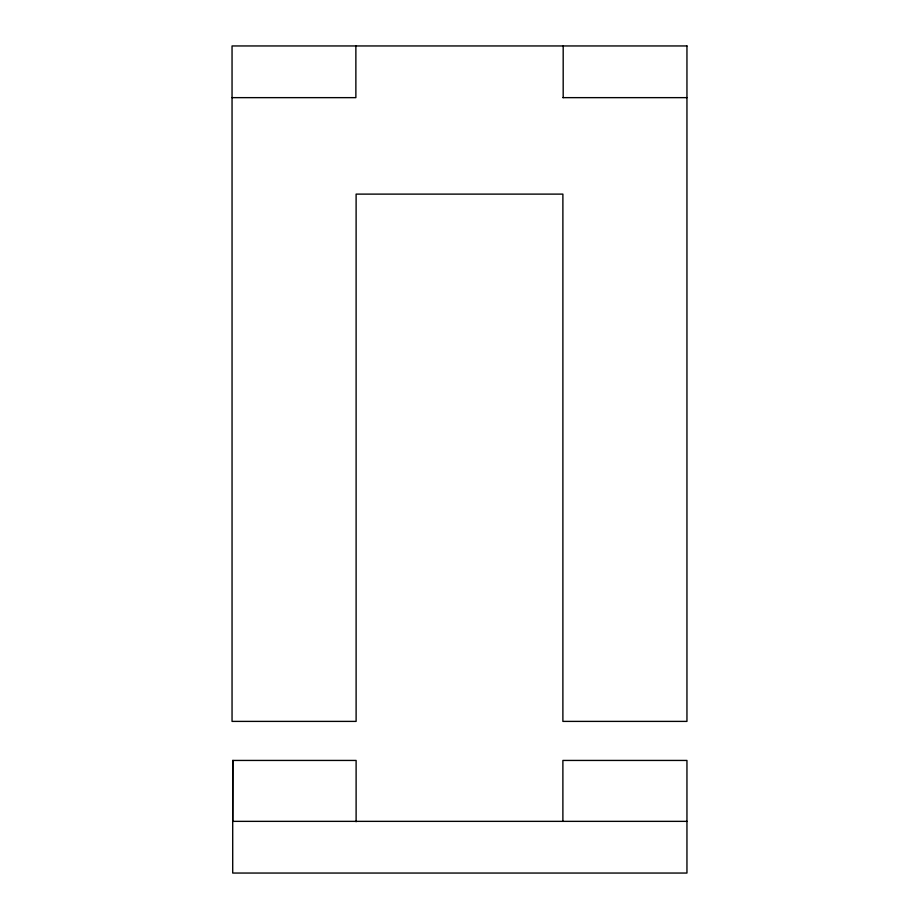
<?xml version="1.0" encoding="UTF-8"?>
<svg xmlns="http://www.w3.org/2000/svg" width="919" height="919" viewBox="0 0 919 919"><rect width="100%" height="100%" fill="white"/><g stroke="black" fill="none" stroke-linecap="round" stroke-linejoin="round"><path stroke-width="1.38" d="M232.886 760.438L232.714 821.356L686.952 821.356M232.047 97.644L355.871 97.644L355.871 45.95M562.887 97.644L686.952 97.644M563.186 45.95L563.186 97.644M562.887 821.356L562.887 760.438L686.952 760.438L686.952 873.05L232.714 873.05L232.714 760.438L356.112 760.438L356.112 821.735M686.952 45.95L232.047 45.95L232.047 721.392L356.112 721.392L356.112 194.116L562.887 194.116L562.887 721.392L686.952 721.392L686.952 45.95"/></g></svg>
